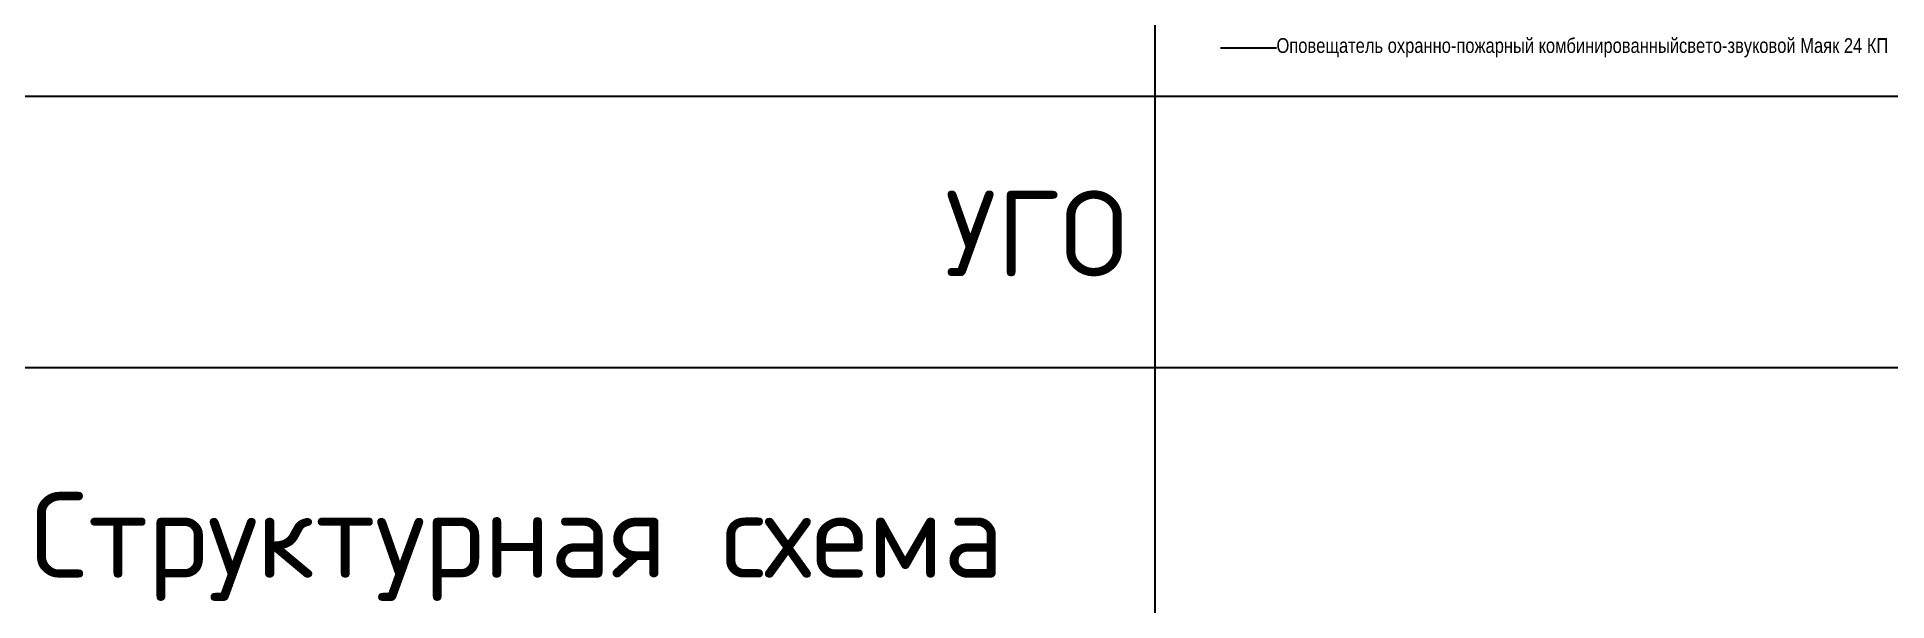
# Model space of a CAD drawing. Header units: millimetres. Extents: x -403105 to 171025, y -752966 to 13847.
# Drawn here: x -261125 to 171025, y -117910 to 13847 of the extents above.
import ezdxf
from ezdxf import colors
from ezdxf.entities.mleader import LeaderData, LeaderLine
from ezdxf.math import Vec2, Vec3

# ---------------------------------------------------------------- set-up
doc = ezdxf.new("R2010")
doc.units = ezdxf.units.MM
doc.layers.get('Defpoints').update_dxf_attribs({"color": 6})
doc.styles.get("Standard").update_dxf_attribs({"font": 'isocpeur.ttf'})

msp = doc.modelspace()

# ---------------------------------------------------------------- linework, layer by layer
at = {"layer": 'Defpoints'}
for p, direction in [((0, 0), (0, -1)), ((0, 0), (1, 0)), ((0, -63400), (1, 0))]:
    msp.add_xline(p, direction, dxfattribs=at)

# ---------------------------------------------------------------- texts
for s, p in [('УГО', (-49129, -42065)), ('Структурная схема', (-262613, -112466))]:
    msp.add_text(s, height=20000, dxfattribs=at).set_placement(p)

# ---------------------------------------------------------------- leaders
at = {"color": 0}
ml = msp.add_multileader_mtext('Standard', dxfattribs=at)
ml.set_content('{\\fArial|b0|i0|c204|p34;\\W0.8;Оповещатель охранно-пожарный комбинированныйсвето-звуковой Маяк 24 КП}')
ml.set_leader_properties()
ml.build(insert=Vec2(0, 0))
ctx = ml.context
ctx.base_point, ctx.char_height, ctx.plane_origin = Vec3(28411, 11343), 3450, Vec3(15297, 11343)
notes = []
notes.append((ctx, [(0, (1, 1, 0), (28403, 11343), (1, 0), 8, [(0, [(15297, 11343)], 0, [])])]))
ctx.mtext.insert, ctx.mtext.flow_direction = Vec3(28413, 13575), 5
for ctx, leaders in notes:
    for number, flags, end, landing, length, lines in leaders:
        leader = LeaderData()
        leader.index, (leader.has_last_leader_line, leader.has_dogleg_vector, leader.attachment_direction) = number, flags
        leader.last_leader_point, leader.dogleg_vector, leader.dogleg_length = Vec3(end), Vec3(landing), length
        for number, points, colour, breaks in lines:
            line = LeaderLine()
            line.index, line.vertices, line.color, line.breaks = number, Vec3.list(points), colors.encode_raw_color(colour), breaks
            leader.lines.append(line)
        ctx.leaders.append(leader)

doc.saveas('drawing.dxf')
